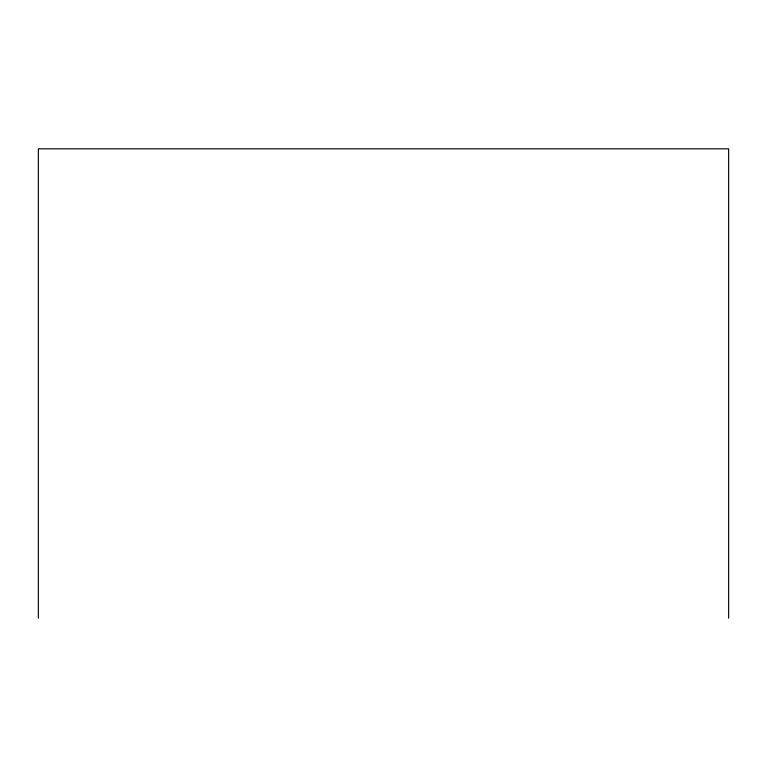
<?xml version="1.0" encoding="UTF-8"?>
<svg xmlns="http://www.w3.org/2000/svg" width="767" height="767" viewBox="0 0 767 767"><rect width="100%" height="100%" fill="white"/><g stroke="black" fill="none" stroke-linecap="round" stroke-linejoin="round"><path stroke-width="1.15" d="M728.65 618.173L728.65 148.827L38.35 148.827L38.35 618.173"/></g></svg>
